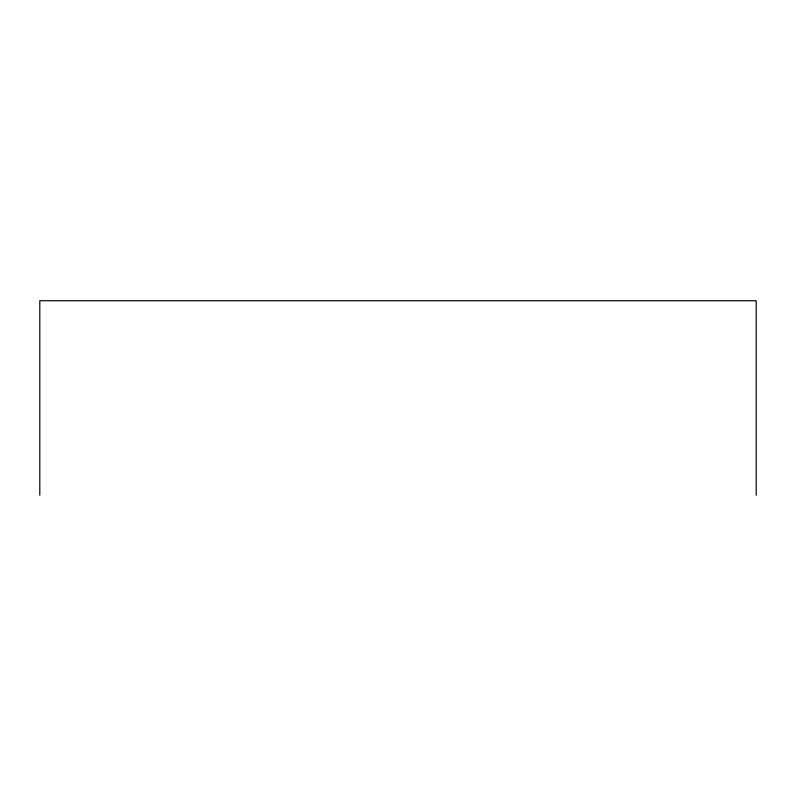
<?xml version="1.0" encoding="UTF-8"?>
<svg xmlns="http://www.w3.org/2000/svg" width="796" height="796" viewBox="0 0 796 796"><rect width="100%" height="100%" fill="white"/><g stroke="black" fill="none" stroke-linecap="round" stroke-linejoin="round"><path stroke-width="1.19" d="M756.2 495.271L756.2 300.729L39.8 300.729L39.8 495.271"/></g></svg>
